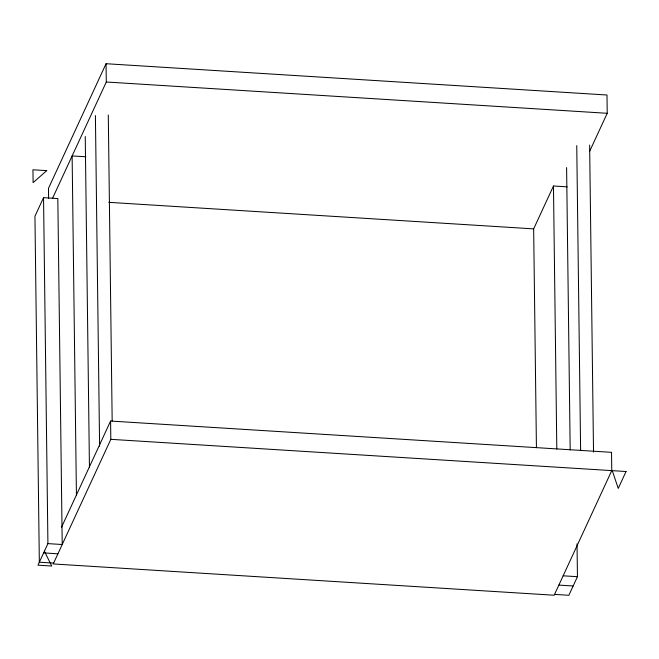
<?xml version="1.0" encoding="UTF-8"?>
<svg xmlns="http://www.w3.org/2000/svg" width="659" height="659" viewBox="0 0 659 659"><rect width="100%" height="100%" fill="white"/><g stroke="black" fill="none" stroke-linecap="round" stroke-linejoin="round"><path stroke-width="0.99" d="M44.408 551.221L51.731 566.023L37.967 565.167L47.918 543.617L62.218 544.515L57.827 198.557L43.535 197.659L34.943 216.251L39.334 562.209L53.626 563.099M589.599 151.422L607.219 113.29L606.988 95.011L106.058 63.717L48.478 188.334L48.601 198.491M52.539 198.326L106.288 82.004L106.058 63.717M61.526 527.225L110.588 421.043L611.519 452.329L611.75 470.617L554.17 595.234L53.239 563.947L110.819 439.331L110.588 421.043M533.452 229.316L553.469 185.995L567.185 186.851M577.029 543.848L577.449 576.699L568.857 595.283L554.565 594.393M106.288 82.004L607.219 113.29M85.843 156.784L72.128 155.928L76.428 494.967M108.85 202.338L533.658 228.871L536.434 447.708M110.819 439.331L611.75 470.617M563.148 575.801L577.449 576.699M43.626 552.909L57.926 553.807M558.857 585.093L573.157 585.991M589.632 145.087L593.528 452.099M576.749 145.631L580.62 450.591M566.6 167.592L570.183 449.965M553.469 185.995L556.806 449.01M108.29 115.02L112.17 421.002M95.407 115.564L99.6 446.192M85.242 136.504L89.443 467.132M43.535 197.659L47.918 543.617M626.05 471.514L618.241 488.41L612.285 470.65L626.05 471.514M46.715 170.64L33.115 182.634L32.95 169.783L46.715 170.64"/></g></svg>
